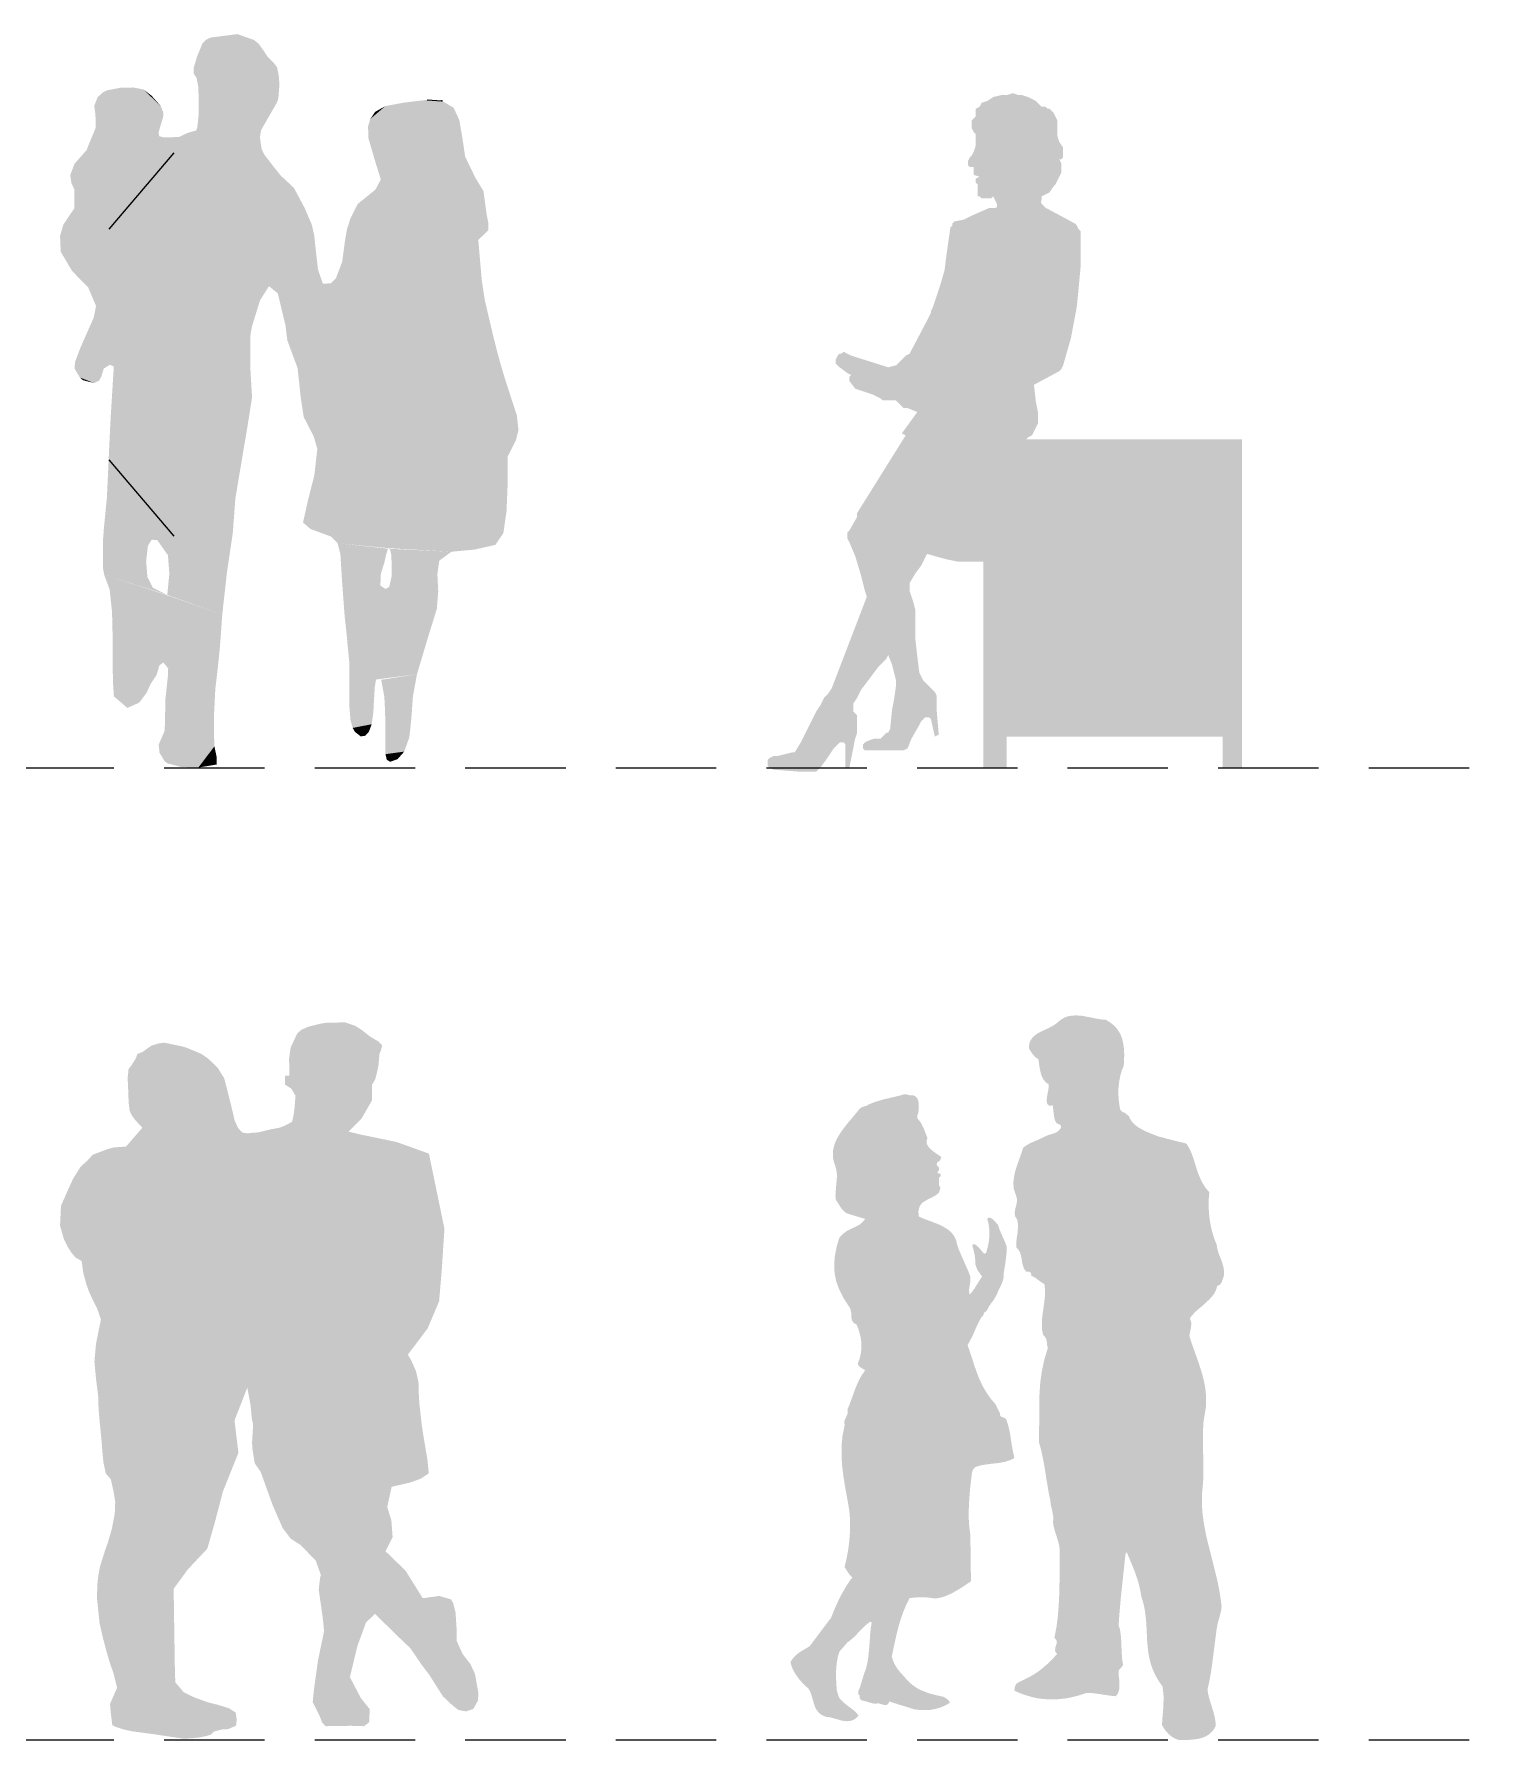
# Model space of a CAD drawing. Header units: millimetres. Extents: x 236 to 248.7, y 149.2 to 166.6.
# Drawn here: x 245.007 to 248.653, y 162.33 to 166.578 of the extents above; entities that cross this region are included whole.
import ezdxf

# ---------------------------------------------------------------- set-up
doc = ezdxf.new("R2010")
doc.units = ezdxf.units.MM
doc.linetypes.add('TRATTEGGIATA2', pattern=[0.375, 0.25, -0.125])
doc.layers.add('FIGURE_PERSONE', color=252, linetype='Continuous', lineweight=0)

# ---------------------------------------------------------------- blocks, each defined once
blk = doc.blocks.new('pers_2')
at = {"layer": 'FIGURE_PERSONE', "linetype": 'Continuous'}
for points in [[(0.0567, 1.7967), (0.0705, 1.7772), (-0.0969, 1.7641), (-0.0833, 1.7973)], [(-0.0639, 1.8119), (-0.0751, 1.8058), (-0.0833, 1.7973), (0.0567, 1.7967), (0.0452, 1.8059), (0.0039, 1.8206)], [(-0.0969, 1.7641), (-0.1055, 1.7351), (0.0781, 1.7654), (0.0705, 1.7772)], [(0.0781, 1.7654), (0.0966, 1.7463), (-0.1055, 1.7223), (-0.1055, 1.7351)], [(-0.1055, 1.7223), (-0.0981, 1.7121), (0.1029, 1.7371), (0.0966, 1.7463)], [(0.1029, 1.7371), (0.1076, 1.7119), (-0.0939, 1.6909), (-0.0981, 1.7121)], [(-0.0939, 1.6909), (-0.0926, 1.6623), (0.1081, 1.691), (0.1076, 1.7119)], [(-0.191, 1.5812), (-0.1925, 1.5734), (-0.3527, 1.6424), (-0.3443, 1.6636)], [(-0.3296, 1.6767), (-0.3443, 1.6636), (-0.191, 1.5812), (-0.1813, 1.6141)], [(-0.1803, 1.6238), (-0.1813, 1.6141), (-0.3296, 1.6767), (-0.3189, 1.6811)], [(-0.287, 1.6871), (-0.3189, 1.6811), (-0.1803, 1.6238), (-0.187, 1.6413)], [(-0.2301, 1.6828), (-0.2556, 1.6877), (-0.287, 1.6871), (-0.187, 1.6413)], [(-0.187, 1.6413), (-0.2101, 1.6673), (-0.2301, 1.6828)], [(-0.0929, 1.6184), (-0.096, 1.5884), (0.103, 1.6516), (0.1059, 1.6619)], [(0.1081, 1.691), (0.1059, 1.6619), (-0.0929, 1.6184), (-0.0926, 1.6623)], [(0.4183, 1.65), (0.3721, 1.6413), (0.5131, 1.6542), (0.4761, 1.6569)], [(-0.3527, 1.6424), (-0.3498, 1.6195), (-0.3488, 1.5882), (-0.367, 1.5444), (0.0701, 1.5215), (-0.1802, 1.5635), (-0.1908, 1.5664), (-0.1925, 1.5734)], [(0.103, 1.6516), (0.0629, 1.5818), (-0.0989, 1.5807), (-0.096, 1.5884)], [(0.3345, 1.609), (0.3292, 1.5908), (0.5564, 1.6068), (0.5421, 1.6374)], [(0.5131, 1.6542), (0.5421, 1.6374), (0.3345, 1.609), (0.3721, 1.6413)], [(0.3345, 1.609), (0.3466, 1.6269), (0.3721, 1.6413)], [(0.0598, 1.5638), (0.0639, 1.5354), (-0.1421, 1.5642), (-0.1201, 1.5746)], [(-0.0989, 1.5807), (-0.1201, 1.5746), (0.0598, 1.5638), (0.0629, 1.5818)], [(0.5564, 1.6068), (0.5643, 1.5605), (0.33, 1.5612), (0.3292, 1.5908)], [(-0.3713, 1.5324), (-0.402, 1.4974), (0.111, 1.469), (0.0945, 1.4898)], [(0.0701, 1.5215), (0.0945, 1.4898), (-0.3713, 1.5324), (-0.367, 1.5444)], [(-0.1421, 1.5642), (-0.1802, 1.5635), (0.0701, 1.5215), (0.0639, 1.5354)], [(0.33, 1.5612), (0.348, 1.5001), (0.5711, 1.515), (0.5643, 1.5605)], [(0.111, 1.469), (0.1444, 1.4378), (-0.4126, 1.4691), (-0.402, 1.4974)], [(0.5711, 1.515), (0.597, 1.4618), (0.361, 1.4588), (0.348, 1.5001)], [(-0.4126, 1.4691), (-0.4095, 1.4494), (0.1711, 1.3878), (0.1444, 1.4378)], [(-0.4064, 1.4427), (0.1711, 1.3878), (-0.4095, 1.4494)], [(0.361, 1.4588), (0.3474, 1.4332), (0.6166, 1.4297), (0.597, 1.4618)], [(0.1711, 1.3878), (0.1889, 1.3465), (-0.4025, 1.434), (-0.4064, 1.4427)], [(0.1889, 1.3465), (0.1949, 1.3205), (-0.4025, 1.3866), (-0.4025, 1.434)], [(0.6166, 1.4297), (0.6239, 1.3753), (0.3032, 1.3975), (0.3474, 1.4332)], [(-0.4025, 1.3866), (-0.4297, 1.3462), (0.2043, 1.235), (0.1949, 1.3205)], [(0.6288, 1.3487), (0.6285, 1.3318), (0.2766, 1.3345), (0.2852, 1.3611)], [(0.3032, 1.3975), (0.2852, 1.3611), (0.6288, 1.3487), (0.6239, 1.3753)], [(0.2043, 1.235), (0.2165, 1.1991), (-0.4379, 1.3178), (-0.4297, 1.3462)], [(-0.4379, 1.3178), (-0.4362, 1.2786), (-0.4075, 1.2301), (0.0823, 1.1927), (0.2165, 1.1991)], [(0.2766, 1.3345), (0.2721, 1.3083), (0.6036, 1.3081), (0.6285, 1.3318)], [(0.6036, 1.3081), (0.6125, 1.2063), (0.2646, 1.2535), (0.2721, 1.3083)], [(0.2646, 1.2535), (0.2493, 1.2129), (0.6199, 1.1581), (0.6125, 1.2063)], [(-0.4075, 1.2301), (-0.3681, 1.1904), (0.0601, 1.1577), (0.0823, 1.1927)], [(0.0601, 1.1577), (0.0401, 1.093), (-0.3483, 1.1435), (-0.3681, 1.1904)], [(0.6515, 1.0269), (0.2165, 1.1991), (0.0823, 1.1927), (0.1043, 1.1752)], [(0.236, 1.1999), (0.2165, 1.1991), (0.6515, 1.0269), (0.6422, 1.0632)], [(0.6199, 1.1581), (0.6422, 1.0632), (0.236, 1.1999), (0.2493, 1.2129)], [(0.1043, 1.1752), (0.6515, 1.0269), (0.6582, 1.0023), (0.1281, 1.0572), (0.1235, 1.0951)], [(-0.3541, 1.1144), (-0.3876, 1.0387), (-0.3291, 0.9876), (-0.3117, 0.9985)], [(-0.3483, 1.1435), (-0.3541, 1.1144), (0.0368, 1.0755), (0.0401, 1.093)], [(0.0356, 1.06), (0.0368, 1.0755), (-0.3541, 1.1144), (-0.3117, 0.9985)], [(-0.3291, 0.9876), (-0.3353, 0.9675), (-0.4008, 1.0034), (-0.3876, 1.0387)], [(0.0358, 0.9916), (0.0356, 1.06), (-0.3153, 0.998), (-0.304, 0.9927)], [(0.1279, 1.0583), (0.1437, 1.0157), (0.67, 0.9624), (0.6582, 1.0023)], [(-0.4008, 1.0034), (-0.4017, 0.9874), (-0.3405, 0.9575), (-0.3353, 0.9675)], [(-0.3405, 0.9575), (-0.3533, 0.9517), (-0.3886, 0.9655), (-0.4017, 0.9874)], [(-0.3061, 0.96), (-0.304, 0.9927), (0.0358, 0.9916), (0.0403, 0.916)], [(0.67, 0.9624), (0.681, 0.9287), (0.1537, 0.9888), (0.1437, 1.0157)], [(0.1537, 0.9888), (0.1613, 0.9172), (0.6996, 0.8714), (0.681, 0.9287)], [(-0.3886, 0.9655), (-0.381, 0.9588), (-0.3533, 0.9517)], [(0.0293, 0.8462), (0.0403, 0.916), (-0.3061, 0.96), (-0.3127, 0.8508)], [(0.6996, 0.8714), (0.7038, 0.8349), (0.1689, 0.8671), (0.1613, 0.9172)], [(-0.3212, 0.6665), (-0.3127, 0.8508), (0.0293, 0.8462), (-0.0012, 0.6651)], [(0.1689, 0.8671), (0.1939, 0.8186), (0.6973, 0.8091), (0.7038, 0.8349)], [(0.6973, 0.8091), (0.6766, 0.7676), (0.2027, 0.7877), (0.1939, 0.8186)], [(0.2027, 0.7877), (0.1955, 0.7224), (0.6766, 0.6951), (0.6766, 0.7676)], [(0.6766, 0.6951), (0.674, 0.6331), (0.1796, 0.6602), (0.1955, 0.7224)], [(-0.3286, 0.5915), (-0.3212, 0.6665), (-0.219, 0.5468), (-0.2235, 0.5081)], [(-0.1957, 0.5604), (-0.0012, 0.6651), (-0.3212, 0.6665), (-0.2097, 0.5615)], [(-0.219, 0.5468), (-0.3212, 0.6665), (-0.2097, 0.5615)], [(-0.1692, 0.5228), (-0.1957, 0.5604), (-0.0012, 0.6651), (-0.0078, 0.5775)], [(0.1796, 0.6602), (0.1672, 0.6043), (0.6661, 0.5778), (0.674, 0.6331)], [(0.6661, 0.5778), (0.6462, 0.5487), (0.1859, 0.5881), (0.1672, 0.6043)], [(-0.3309, 0.4911), (-0.3308, 0.5624), (-0.2203, 0.4684), (-0.2063, 0.4414)], [(-0.2203, 0.4684), (-0.2235, 0.5081), (-0.3286, 0.5915), (-0.3308, 0.5624)], [(-0.0223, 0.4798), (-0.0078, 0.5775), (-0.1692, 0.5228), (-0.1657, 0.4768)], [(0.1859, 0.5881), (0.2375, 0.5692), (0.5948, 0.5369), (0.6462, 0.5487)], [(0.5948, 0.5369), (0.5368, 0.5316), (0.2533, 0.5526), (0.2375, 0.5692)], [(0.3816, 0.5403), (0.5368, 0.5316), (0.2533, 0.5526)], [(0.2603, 0.5251), (0.2533, 0.5526), (0.3788, 0.5392), (0.374, 0.5239)], [(0.2603, 0.5251), (0.2639, 0.4664), (0.3696, 0.5038), (0.374, 0.5239)], [(0.5368, 0.5316), (0.5065, 0.5092), (0.3866, 0.5268), (0.3831, 0.5389)], [(0.3866, 0.5268), (0.3877, 0.5072), (0.5018, 0.4761), (0.5065, 0.5092)], [(-0.1709, 0.4241), (-0.2063, 0.4414), (-0.3309, 0.4911), (-0.3283, 0.4749)], [(-0.3144, 0.4376), (-0.3283, 0.4749), (-0.1741, 0.4242), (-0.034, 0.3748)], [(-0.1709, 0.4241), (-0.034, 0.3748), (-0.0223, 0.4798), (-0.1657, 0.4768)], [(0.3696, 0.5038), (0.3611, 0.4772), (0.2674, 0.4173), (0.2639, 0.4664)], [(0.2674, 0.4173), (0.2708, 0.3722), (0.3598, 0.4473), (0.3611, 0.4772)], [(0.5039, 0.4327), (0.5005, 0.3893), (0.3819, 0.4437), (0.3878, 0.4706)], [(0.3877, 0.5072), (0.3878, 0.4706), (0.5039, 0.4327), (0.5018, 0.4761)], [(-0.1806, 0.2558), (-0.3084, 0.3815), (-0.3144, 0.4376), (-0.034, 0.3748), (-0.0378, 0.3201)], [(0.3598, 0.4473), (0.3725, 0.4388), (0.2749, 0.3352), (0.2708, 0.3722)], [(0.2749, 0.3352), (0.2827, 0.253), (0.3725, 0.4388)], [(0.3725, 0.4388), (0.4792, 0.321), (0.451, 0.2266), (0.2826, 0.2046), (0.2827, 0.253)], [(0.3819, 0.4437), (0.3725, 0.4388), (0.4792, 0.321), (0.5005, 0.3893)], [(-0.1806, 0.2558), (-0.3084, 0.3815), (-0.3069, 0.3162), (-0.1978, 0.2241), (-0.1903, 0.2487)], [(-0.2119, 0.2032), (-0.1978, 0.2241), (-0.3069, 0.3162), (-0.3067, 0.2546)], [(-0.1686, 0.2411), (-0.0378, 0.3201), (-0.1806, 0.2558)], [(-0.1693, 0.2227), (-0.1686, 0.2411), (-0.0378, 0.3201), (-0.0409, 0.2823)], [(-0.1772, 0.0863), (-0.1753, 0.1661), (-0.1693, 0.2227), (-0.0409, 0.2823), (-0.0463, 0.2314)], [(-0.3063, 0.209), (-0.3067, 0.2546), (-0.2119, 0.2032), (-0.2225, 0.1801)], [(-0.0512, 0.1906), (-0.0463, 0.2314), (-0.1772, 0.0863), (-0.1922, 0.0512)], [(0.3496, 0.2164), (0.3459, 0.1949), (0.2825, 0.1668), (0.2826, 0.2046)], [(0.3617, 0.2126), (0.3697, 0.1709), (0.3717, 0.1299), (0.4369, 0.1151), (0.4409, 0.1717), (0.451, 0.2266)], [(-0.2407, 0.1558), (-0.2225, 0.1801), (-0.3063, 0.209), (-0.3038, 0.1715)], [(-0.2703, 0.1426), (-0.2407, 0.1558), (-0.3038, 0.1715)], [(-0.1903, 0.031), (-0.1922, 0.0512), (-0.0512, 0.1906), (-0.0544, 0.1253)], [(0.2825, 0.1668), (0.2829, 0.1439), (0.3443, 0.1684), (0.3459, 0.1949)], [(0.3448, 0.1796), (0.3424, 0.1325), (0.2853, 0.113), (0.2829, 0.1439)], [(0.2853, 0.113), (0.2908, 0.0928), (0.3383, 0.102), (0.3424, 0.1325)], [(0.4369, 0.1151), (0.4319, 0.0692), (0.3722, 0.0744), (0.3717, 0.1299)], [(-0.0544, 0.0737), (-0.0544, 0.1253), (-0.1903, 0.031), (-0.1773, 0.0098)], [(0.3383, 0.102), (0.331, 0.083), (0.2968, 0.0825), (0.2908, 0.0928)], [(-0.1773, 0.0098), (-0.0544, 0.0737), (-0.1706, 0.0047)], [(-0.1362, -0.0045), (-0.0544, 0.0737), (-0.1706, 0.0047)], [(-0.0534, 0.047), (-0.0544, 0.0737), (-0.1362, -0.0045), (-0.0934, -0.0058)], [(-0.0475, 0.0017), (-0.0934, -0.0058), (-0.0534, 0.047), (-0.0475, 0.0179)], [(0.2968, 0.0825), (0.311, 0.0717), (0.3223, 0.0733), (0.331, 0.083)], [(0.3722, 0.0744), (0.3725, 0.0274), (0.4192, 0.0338), (0.4319, 0.0692)], [(0.4192, 0.0338), (0.4027, 0.0151), (0.3758, 0.0136), (0.3725, 0.0274)], [(0.3758, 0.0136), (0.3841, 0.0084), (0.4027, 0.0151)]]:
    blk.add_hatch(color=252, dxfattribs=at).paths.add_polyline_path(points)
at = {"layer": 'FIGURE_PERSONE', "color": 252, "linetype": 'Continuous'}
for points in [[(0.4761, 1.6569), (0.5131, 1.6542)], [(-0.3155, 1.3345), (-0.1534, 1.5248)], [(-0.1534, 0.57), (-0.3155, 0.7604)]]:
    blk.add_lwpolyline(points, dxfattribs=at)
blk.add_point((0.5131, 1.6542), dxfattribs=at)

msp = doc.modelspace()

# ---------------------------------------------------------------- hatches: boundary and pattern name
at = {"layer": 'FIGURE_PERSONE', "linetype": 'Continuous'}
for points in [[(247.6088, 165.947), (247.6137, 166.0002), (247.6137, 166.0583), (247.6137, 166.0874), (247.6088, 166.0922), (247.604, 166.1019), (247.5991, 166.1067), (247.5362, 166.1406), (247.5265, 166.1454), (247.5169, 166.1551), (247.5147, 166.1583), (247.5169, 166.1696), (247.5169, 166.1725), (247.5169, 166.1745), (247.5265, 166.1793), (247.5362, 166.1842), (247.5459, 166.1987), (247.5507, 166.2035), (247.5556, 166.2132), (247.5604, 166.2229), (247.5653, 166.2326), (247.5653, 166.2423), (247.5653, 166.2568), (247.5604, 166.2665), (247.5653, 166.2665), (247.5701, 166.2713), (247.5701, 166.281), (247.5701, 166.2858), (247.5701, 166.2955), (247.5604, 166.31), (247.5556, 166.3246), (247.5556, 166.3391), (247.5556, 166.3633), (247.5507, 166.373), (247.5459, 166.3827), (247.5411, 166.3875), (247.5362, 166.3923), (247.5314, 166.3923), (247.5265, 166.3972), (247.5169, 166.3972), (247.5023, 166.4117), (247.4926, 166.4165), (247.483, 166.4214), (247.4684, 166.4262), (247.4588, 166.4262), (247.4442, 166.4311), (247.4297, 166.4262), (247.4152, 166.4262), (247.3958, 166.4214), (247.3813, 166.4117), (247.3668, 166.4069), (247.3619, 166.3972), (247.3523, 166.3923), (247.3523, 166.3827), (247.3523, 166.373), (247.3474, 166.3681), (247.3426, 166.3633), (247.3426, 166.3536), (247.3426, 166.3439), (247.3474, 166.3342), (247.3523, 166.3294), (247.3523, 166.3197), (247.3523, 166.31), (247.3523, 166.3004), (247.3474, 166.2858), (247.3426, 166.2762), (247.3377, 166.2713), (247.3329, 166.2616), (247.3329, 166.2568), (247.3329, 166.2519), (247.3377, 166.2471), (247.3474, 166.2471), (247.3474, 166.2374), (247.3474, 166.2326), (247.3474, 166.2277), (247.3619, 166.2229), (247.3523, 166.2181), (247.3523, 166.2132), (247.3523, 166.2084), (247.3571, 166.2035), (247.3571, 166.1939), (247.3571, 166.1842), (247.3571, 166.1745), (247.3619, 166.1745), (247.3668, 166.1696), (247.3765, 166.1696), (247.391, 166.1696), (247.3958, 166.1745), (247.4055, 166.1551), (247.4055, 166.1471), (247.4007, 166.1454), (247.3861, 166.1454), (247.3426, 166.1261), (247.3232, 166.1164), (247.299, 166.1116), (247.2942, 166.1067), (247.2942, 166.1019), (247.2893, 166.097), (247.2796, 166.0293), (247.2748, 165.9905), (247.2651, 165.9566), (247.2554, 165.9276), (247.2458, 165.8986), (247.2409, 165.8889), (247.2409, 165.884), (247.2361, 165.8743), (247.1877, 165.7824), (247.178, 165.7775), (247.1538, 165.7533), (247.1344, 165.7485), (247.0424, 165.7775), (247.0328, 165.7824), (247.0231, 165.7872), (247.0182, 165.7824), (247.0134, 165.7824), (247.0085, 165.7775), (247.0037, 165.7678), (247.0037, 165.763), (247.0037, 165.7582), (247.0134, 165.7485), (247.0328, 165.734), (247.0424, 165.7291), (247.0376, 165.7243), (247.0376, 165.7146), (247.0521, 165.6952), (247.0957, 165.6807), (247.1054, 165.6759), (247.1151, 165.671), (247.1199, 165.6662), (247.1538, 165.6662), (247.1731, 165.6468), (247.1828, 165.6468), (247.207, 165.6371), (247.1683, 165.5839), (247.178, 165.5791), (247.057, 165.3854), (247.057, 165.3757), (247.0376, 165.3418), (247.0328, 165.337), (247.0328, 165.3273), (247.0328, 165.3225), (247.0376, 165.3128), (247.0521, 165.2789), (247.0666, 165.2305), (247.0763, 165.1918), (247.0812, 165.1772), (246.994, 164.9497), (246.9843, 164.9352), (246.9747, 164.9255), (246.965, 164.9062), (246.9553, 164.8916), (246.9456, 164.8723), (246.9359, 164.8529), (246.9166, 164.8142), (246.902, 164.79), (246.8972, 164.79), (246.8585, 164.7803), (246.8488, 164.7803), (246.8391, 164.7754), (246.8343, 164.7706), (246.8343, 164.7609), (246.8343, 164.7561), (246.8391, 164.7512), (246.8488, 164.7464), (246.9117, 164.7416), (246.9311, 164.7416), (246.9505, 164.7416), (246.9553, 164.7416), (246.9601, 164.7464), (246.965, 164.7512), (246.9795, 164.7706), (246.9892, 164.7851), (246.9989, 164.7997), (247.0085, 164.8093), (247.0134, 164.8142), (247.0231, 164.8142), (247.0279, 164.8093), (247.0279, 164.7997), (247.0279, 164.7512), (247.0376, 164.7512), (247.0521, 164.8239), (247.057, 164.8384), (247.057, 164.8529), (247.057, 164.8674), (247.057, 164.8819), (247.0473, 164.8916), (247.0473, 164.9013), (247.0473, 164.911), (247.057, 164.9255), (247.0666, 164.9449), (247.0957, 164.9836), (247.1102, 165.003), (247.1247, 165.0175), (247.1296, 165.0223), (247.1344, 165.032), (247.1441, 165.0078), (247.1489, 164.9885), (247.1538, 164.9691), (247.1538, 164.9546), (247.1489, 164.9207), (247.1441, 164.8965), (247.1393, 164.8481), (247.1344, 164.8384), (247.1296, 164.8384), (247.1151, 164.8239), (247.1005, 164.8239), (247.086, 164.819), (247.0763, 164.8142), (247.0715, 164.8093), (247.0715, 164.7997), (247.0763, 164.7948), (247.0812, 164.7948), (247.1635, 164.7948), (247.1731, 164.7948), (247.1828, 164.7997), (247.1925, 164.8239), (247.2119, 164.8577), (247.2167, 164.8674), (247.2264, 164.8771), (247.2361, 164.8771), (247.2409, 164.8723), (247.2506, 164.8287), (247.2603, 164.8335), (247.2554, 164.8916), (247.2554, 164.9158), (247.2554, 164.9304), (247.2506, 164.94), (247.2458, 164.9449), (247.2409, 164.9497), (247.2216, 164.9691), (247.2119, 164.9885), (247.207, 165.0272), (247.2022, 165.0707), (247.2022, 165.0998), (247.2022, 165.124), (247.2022, 165.1434), (247.1973, 165.1627), (247.1925, 165.1772), (247.1877, 165.1918), (247.1877, 165.2111), (247.2022, 165.2353), (247.2167, 165.2547), (247.2312, 165.2838), (247.2651, 165.2741), (247.2845, 165.2692), (247.3087, 165.2644), (247.3329, 165.2644), (247.3716, 165.2644), (247.3716, 164.7512), (247.4297, 164.7512), (247.4297, 164.8287), (247.9671, 164.8287), (247.9671, 164.7512), (248.0155, 164.7512), (248.0155, 165.5694), (247.4781, 165.5694), (247.483, 165.5742), (247.4926, 165.5791), (247.4975, 165.5887), (247.5023, 165.5984), (247.5072, 165.6081), (247.5072, 165.6178), (247.5072, 165.6371), (247.5023, 165.6613), (247.4975, 165.7049), (247.5604, 165.7388), (247.5653, 165.7436), (247.5701, 165.7533), (247.5895, 165.8211), (247.604, 165.8986)], [(245.8447, 164.0813), (245.8258, 164.0964), (245.8073, 164.1084), (245.7821, 164.1171), (245.7357, 164.1163), (245.7207, 164.1138), (245.6897, 164.1061), (245.6727, 164.0985), (245.6624, 164.089), (245.6462, 164.0542), (245.6424, 164.0264), (245.6428, 164.0058), (245.6428, 163.9954), (245.6428, 163.9842), (245.6325, 163.9842), (245.6325, 163.9619), (245.6473, 163.9525), (245.6492, 163.9501), (245.6585, 163.9342), (245.6573, 163.9219), (245.6556, 163.9003), (245.6522, 163.8797), (245.6501, 163.87), (245.6407, 163.8645), (245.6301, 163.8592), (245.618, 163.8547), (245.5945, 163.8503), (245.5659, 163.8431), (245.5602, 163.8428), (245.5492, 163.842), (245.5396, 163.8407), (245.5261, 163.8426), (245.5152, 163.8543), (245.5067, 163.8732), (245.5031, 163.8891), (245.4955, 163.9202), (245.4902, 163.9419), (245.4807, 163.9781), (245.4646, 164.0039), (245.4417, 164.0262), (245.4241, 164.0385), (245.3876, 164.0538), (245.3787, 164.0567), (245.3321, 164.0665), (245.3168, 164.0646), (245.2984, 164.0586), (245.2789, 164.0444), (245.2643, 164.0379), (245.2613, 164.0287), (245.2501, 164.0105), (245.2426, 164.0006), (245.2403, 163.9783), (245.2414, 163.958), (245.2428, 163.9185), (245.2448, 163.9007), (245.2465, 163.8941), (245.2513, 163.8844), (245.2583, 163.8751), (245.2662, 163.8662), (245.277, 163.8547), (245.2363, 163.8079), (245.2058, 163.8056), (245.1903, 163.8015), (245.1532, 163.7875), (245.1411, 163.7738), (245.1233, 163.7578), (245.1051, 163.7288), (245.0976, 163.7129), (245.0851, 163.6847), (245.0743, 163.6605), (245.072, 163.611), (245.0809, 163.5792), (245.0907, 163.5586), (245.0996, 163.5448), (245.1099, 163.5319), (245.1256, 163.523), (245.1301, 163.4921), (245.1381, 163.4632), (245.1445, 163.4454), (245.1553, 163.4225), (245.1642, 163.4051), (245.1738, 163.3772), (245.1672, 163.3454), (245.1614, 163.3155), (245.1576, 163.272), (245.1621, 163.2248), (245.1668, 163.1889), (245.168, 163.1537), (245.1716, 163.113), (245.1759, 163.0696), (245.1774, 163.0477), (245.1801, 163.0213), (245.186, 162.9937), (245.1986, 162.9789), (245.2055, 162.9477), (245.2094, 162.9233), (245.2083, 162.8947), (245.2009, 162.8553), (245.1913, 162.8224), (245.1846, 162.8038), (245.1716, 162.7626), (245.1678, 162.7421), (245.1653, 162.7222), (245.1638, 162.6851), (245.1704, 162.621), (245.1793, 162.582), (245.1877, 162.5511), (245.1949, 162.5255), (245.2051, 162.496), (245.214, 162.46), (245.1964, 162.4199), (245.1985, 162.3959), (245.2022, 162.3667), (245.2102, 162.3629), (245.2272, 162.3571), (245.2503, 162.3518), (245.3045, 162.3446), (245.338, 162.3395), (245.3789, 162.3334), (245.398, 162.334), (245.4177, 162.3362), (245.436, 162.3398), (245.4468, 162.3431), (245.4555, 162.351), (245.4737, 162.3561), (245.4904, 162.3571), (245.5104, 162.3656), (245.5119, 162.3815), (245.5095, 162.3983), (245.4926, 162.4091), (245.4633, 162.4182), (245.44, 162.4239), (245.4046, 162.4368), (245.3796, 162.4493), (245.3592, 162.4735), (245.3581, 162.4969), (245.3549, 162.7066), (245.3904, 162.755), (245.4388, 162.8066), (245.4581, 162.8743), (245.4775, 162.9485), (245.5162, 163.0452), (245.5065, 163.1259), (245.5383, 163.2074), (245.5464, 163.1643), (245.5494, 163.1317), (245.5528, 163.1151), (245.5502, 163.0704), (245.5509, 163.056), (245.5568, 163.0191), (245.5716, 162.9979), (245.5983, 162.9235), (245.6005, 162.917), (245.6265, 162.8576), (245.646, 162.8318), (245.6712, 162.8154), (245.7088, 162.7766), (245.7217, 162.7406), (245.7196, 162.7344), (245.7162, 162.7046), (245.7257, 162.6378), (245.7276, 162.6219), (245.7295, 162.6007), (245.7143, 162.5276), (245.7096, 162.4943), (245.7037, 162.4506), (245.7013, 162.4246), (245.7187, 162.3891), (245.7253, 162.3726), (245.7336, 162.3644), (245.7963, 162.3654), (245.8287, 162.3644), (245.8417, 162.3739), (245.8434, 162.4067), (245.8213, 162.4341), (245.7938, 162.4865), (245.8126, 162.5644), (245.8338, 162.6223), (245.8563, 162.6442), (245.9032, 162.5981), (245.9244, 162.5776), (245.9445, 162.5585), (245.9722, 162.5178), (245.9918, 162.4919), (246.0253, 162.439), (246.0479, 162.4175), (246.0638, 162.4048), (246.0827, 162.4012), (246.1011, 162.4072), (246.113, 162.4288), (246.1136, 162.4481), (246.1054, 162.4945), (246.0939, 162.5191), (246.0746, 162.5441), (246.0594, 162.5776), (246.0596, 162.6058), (246.057, 162.6475), (246.0511, 162.6709), (246.0456, 162.6802), (246.0163, 162.6887), (245.979, 162.6836), (245.975, 162.6834), (245.9325, 162.7517), (245.8825, 162.8001), (245.9002, 162.8356), (245.897, 162.8775), (245.8868, 162.9104), (245.8978, 162.9606), (245.9424, 162.9708), (245.9706, 162.9808), (245.9903, 162.9939), (245.9865, 163.0312), (245.9818, 163.0579), (245.9773, 163.085), (245.9731, 163.1126), (245.9668, 163.1677), (245.9652, 163.1949), (245.9646, 163.2216), (245.9581, 163.2496), (245.9458, 163.2769), (245.9381, 163.2896), (245.9874, 163.3549), (246.016, 163.4226), (246.0228, 163.5032), (246.0293, 163.6032), (245.9906, 163.7903), (245.9099, 163.8193), (245.8163, 163.8387), (245.7905, 163.8451), (245.8228, 163.8774), (245.8486, 163.9225), (245.8486, 163.9615), (245.8572, 163.9758), (245.8606, 163.99), (245.8639, 164.0037), (245.8654, 164.0135), (245.8673, 164.0387), (245.8711, 164.0474), (245.8743, 164.0603), (245.8731, 164.061), (245.8633, 164.0705)], [(247.517, 163.2481), (247.523, 163.2767), (247.5321, 163.3066), (247.5305, 163.311), (247.5299, 163.3154), (247.5296, 163.3195), (247.5293, 163.3233), (247.5283, 163.327), (247.5271, 163.3308), (247.5242, 163.3346), (247.5201, 163.3387), (247.5173, 163.3538), (247.517, 163.3698), (247.5183, 163.3865), (247.5208, 163.4035), (247.523, 163.4201), (247.5249, 163.4362), (247.5252, 163.4516), (247.5233, 163.4654), (247.5189, 163.4679), (247.5148, 163.4708), (247.5107, 163.4736), (247.5069, 163.4764), (247.5032, 163.4793), (247.4991, 163.4821), (247.4947, 163.4843), (247.4903, 163.4865), (247.4906, 163.4893), (247.4903, 163.4915), (247.4893, 163.4934), (247.4881, 163.495), (247.4862, 163.4959), (247.484, 163.4963), (247.4815, 163.4963), (247.4783, 163.4959), (247.4733, 163.5025), (247.4704, 163.5101), (247.4682, 163.5183), (247.467, 163.5271), (247.4654, 163.5356), (247.4629, 163.5437), (247.4591, 163.551), (247.4531, 163.5573), (247.4535, 163.5676), (247.4541, 163.5771), (247.4554, 163.5859), (247.4566, 163.5941), (247.4572, 163.6019), (247.4576, 163.6098), (247.4572, 163.618), (247.4554, 163.6268), (247.4506, 163.634), (247.4494, 163.6412), (247.45, 163.6485), (247.4516, 163.6557), (247.4538, 163.6636), (247.455, 163.6714), (247.4547, 163.6799), (247.4516, 163.6891), (247.4472, 163.7023), (247.4459, 163.7161), (247.4475, 163.7309), (247.4506, 163.746), (247.4554, 163.7611), (247.4607, 163.7762), (247.466, 163.791), (247.4704, 163.8048), (247.4752, 163.8086), (247.4802, 163.8117), (247.4849, 163.8146), (247.4899, 163.8171), (247.495, 163.8193), (247.5, 163.8215), (247.5054, 163.8237), (247.5104, 163.8262), (247.5236, 163.8322), (247.5293, 163.835), (247.5352, 163.8372), (247.5412, 163.8388), (247.5469, 163.8407), (247.5525, 163.8429), (247.5572, 163.846), (247.5617, 163.8501), (247.5651, 163.8561), (247.5639, 163.8592), (247.5632, 163.8614), (247.5626, 163.8624), (247.562, 163.8627), (247.5604, 163.8627), (247.5566, 163.8646), (247.5529, 163.8668), (247.5494, 163.8743), (247.5475, 163.8834), (247.5459, 163.8951), (247.5444, 163.9102), (247.5355, 163.9099), (247.5308, 163.9136), (247.529, 163.9205), (247.5296, 163.929), (247.5311, 163.9385), (247.533, 163.9479), (247.5343, 163.9564), (247.534, 163.9627), (247.5264, 163.9684), (247.5208, 163.9753), (247.5167, 163.9831), (247.5142, 163.9913), (247.5123, 164.0001), (247.5107, 164.0089), (247.5098, 164.0174), (247.5082, 164.0256), (247.5044, 164.0278), (247.501, 164.0306), (247.4975, 164.0341), (247.4943, 164.0379), (247.4915, 164.0416), (247.489, 164.0457), (247.4865, 164.0495), (247.4846, 164.053), (247.4852, 164.0605), (247.4868, 164.0674), (247.4896, 164.0731), (247.4931, 164.0784), (247.4975, 164.0828), (247.5022, 164.0866), (247.5076, 164.0904), (247.5135, 164.0935), (247.5195, 164.0964), (247.5258, 164.0992), (247.5321, 164.102), (247.5381, 164.1052), (247.544, 164.1083), (247.5497, 164.1118), (247.5551, 164.1159), (247.5598, 164.1203), (247.5664, 164.125), (247.573, 164.1288), (247.5799, 164.1316), (247.5868, 164.1332), (247.594, 164.1341), (247.6016, 164.1344), (247.6088, 164.1341), (247.6164, 164.1335), (247.6239, 164.1322), (247.6315, 164.1307), (247.639, 164.1294), (247.6466, 164.1278), (247.6541, 164.1262), (247.6617, 164.125), (247.6689, 164.124), (247.6761, 164.1237), (247.685, 164.1184), (247.6928, 164.1127), (247.6994, 164.1067), (247.7048, 164.1001), (247.7095, 164.0932), (247.7133, 164.0863), (247.7161, 164.0788), (247.7183, 164.0712), (247.7199, 164.0633), (247.7211, 164.0558), (247.7218, 164.0476), (247.7221, 164.0397), (247.7221, 164.0319), (247.7218, 164.0243), (247.7214, 164.0168), (247.7211, 164.0092), (247.7158, 163.9964), (247.712, 163.9828), (247.7095, 163.9687), (247.7079, 163.9545), (247.7076, 163.9404), (247.7082, 163.9268), (247.7098, 163.9139), (247.7117, 163.902), (247.7123, 163.9001), (247.7133, 163.8985), (247.7145, 163.897), (247.7158, 163.8957), (247.717, 163.8944), (247.7186, 163.8935), (247.7205, 163.8932), (247.7224, 163.8929), (247.734, 163.8834), (247.7362, 163.8781), (247.739, 163.8734), (247.7422, 163.869), (247.746, 163.8649), (247.7501, 163.8611), (247.7548, 163.8573), (247.7595, 163.8542), (247.7648, 163.8514), (247.7699, 163.8485), (247.7755, 163.8457), (247.7809, 163.8435), (247.7865, 163.8413), (247.7919, 163.8391), (247.7972, 163.8369), (247.8026, 163.835), (247.8076, 163.8331), (247.8117, 163.8318), (247.8161, 163.8309), (247.8205, 163.8296), (247.8249, 163.8284), (247.8293, 163.8271), (247.8337, 163.8262), (247.8384, 163.8249), (247.8428, 163.8237), (247.8473, 163.8227), (247.852, 163.8215), (247.8564, 163.8205), (247.8608, 163.8193), (247.8652, 163.8183), (247.8693, 163.8174), (247.8734, 163.8161), (247.8774, 163.8152), (247.8818, 163.8079), (247.8856, 163.8007), (247.8891, 163.7932), (247.8919, 163.7856), (247.8944, 163.7784), (247.8969, 163.7708), (247.8991, 163.7633), (247.9017, 163.7554), (247.9039, 163.7479), (247.9067, 163.7403), (247.9098, 163.7325), (247.9133, 163.7249), (247.9174, 163.717), (247.9221, 163.7092), (247.9278, 163.7016), (247.9341, 163.6938), (247.9328, 163.678), (247.9322, 163.662), (247.9331, 163.6453), (247.9347, 163.6284), (247.9375, 163.6117), (247.9413, 163.595), (247.9463, 163.5787), (247.9526, 163.5629), (247.9542, 163.5525), (247.9573, 163.5419), (247.9617, 163.5308), (247.9658, 163.5198), (247.9693, 163.5082), (247.9709, 163.4966), (247.9702, 163.4849), (247.9658, 163.473), (247.9654, 163.4708), (247.9627, 163.4667), (247.9591, 163.4631), (247.9558, 163.4617), (247.9536, 163.461), (247.9523, 163.455), (247.9501, 163.4491), (247.9473, 163.4434), (247.9438, 163.4381), (247.9394, 163.433), (247.9347, 163.4277), (247.9297, 163.423), (247.9246, 163.4179), (247.919, 163.4132), (247.9136, 163.4085), (247.908, 163.4041), (247.9029, 163.3994), (247.8979, 163.3947), (247.8935, 163.3899), (247.8894, 163.3852), (247.8859, 163.3805), (247.8891, 163.3695), (247.8888, 163.3585), (247.8866, 163.3475), (247.8844, 163.3368), (247.8878, 163.3255), (247.8916, 163.3141), (247.8957, 163.3028), (247.8998, 163.2912), (247.9039, 163.2795), (247.908, 163.2679), (247.9117, 163.2559), (247.9155, 163.2443), (247.9186, 163.2324), (247.9215, 163.2204), (247.9237, 163.2082), (247.9252, 163.1962), (247.9262, 163.1839), (247.9262, 163.1717), (247.9256, 163.1594), (247.9237, 163.1471), (247.9199, 163.1245), (247.9183, 163.1003), (247.9183, 163.0751), (247.9186, 163.0493), (247.9193, 163.0232), (247.9196, 162.9968), (247.9186, 162.9707), (247.9161, 162.9452), (247.9155, 162.9273), (247.9161, 162.9097), (247.9174, 162.8921), (247.9199, 162.8744), (247.9227, 162.8572), (247.9262, 162.8398), (247.9303, 162.8222), (247.9347, 162.8049), (247.9391, 162.7873), (247.9435, 162.77), (247.9479, 162.7524), (247.9523, 162.7348), (247.9561, 162.7172), (247.9595, 162.6996), (247.9624, 162.6813), (247.9646, 162.6634), (247.9642, 162.658), (247.9636, 162.6524), (247.962, 162.6461), (247.9605, 162.6401), (247.9586, 162.6335), (247.9567, 162.6272), (247.9551, 162.6209), (247.9539, 162.6146), (247.9517, 162.6018), (247.9498, 162.586), (247.9476, 162.5684), (247.9451, 162.5495), (247.9426, 162.53), (247.94, 162.5102), (247.9369, 162.491), (247.9334, 162.4728), (247.9297, 162.4561), (247.9309, 162.4464), (247.9334, 162.4354), (247.9369, 162.424), (247.9407, 162.4118), (247.9444, 162.3995), (247.9476, 162.3872), (247.9495, 162.3756), (247.9498, 162.3643), (247.9463, 162.358), (247.9426, 162.3526), (247.9378, 162.3479), (247.9331, 162.3438), (247.9278, 162.3404), (247.9221, 162.3375), (247.9161, 162.3353), (247.9102, 162.3338), (247.9035, 162.3325), (247.8973, 162.3316), (247.8906, 162.3309), (247.884, 162.3303), (247.8774, 162.3303), (247.8708, 162.3303), (247.8645, 162.3303), (247.8583, 162.3303), (247.8516, 162.3322), (247.8454, 162.3353), (247.8394, 162.3391), (247.834, 162.3438), (247.8287, 162.3492), (247.824, 162.3548), (247.8199, 162.3611), (247.8161, 162.3674), (247.818, 162.3923), (247.8199, 162.4162), (247.8202, 162.4398), (247.8177, 162.463), (247.8076, 162.4775), (247.7994, 162.492), (247.7931, 162.5061), (247.7881, 162.5203), (247.7847, 162.5344), (247.7821, 162.5483), (247.7806, 162.5624), (247.7793, 162.5763), (247.7787, 162.5901), (247.778, 162.6039), (247.7774, 162.6178), (247.7762, 162.6319), (247.7746, 162.6458), (247.7724, 162.6599), (247.7689, 162.6741), (247.7645, 162.6882), (247.7623, 162.7021), (247.7592, 162.7159), (247.7554, 162.7294), (247.7507, 162.743), (247.7457, 162.7565), (247.74, 162.77), (247.7343, 162.7839), (247.7287, 162.7974), (247.7265, 162.7955), (247.7255, 162.7927), (247.7252, 162.7895), (247.7246, 162.7867), (247.7224, 162.7656), (247.7202, 162.7449), (247.718, 162.7244), (247.7158, 162.7037), (247.7136, 162.6826), (247.7117, 162.6612), (247.7098, 162.6389), (247.7082, 162.6156), (247.7114, 162.6058), (247.7133, 162.5939), (247.7145, 162.5804), (247.7151, 162.5665), (247.7158, 162.5527), (247.7164, 162.5395), (247.7173, 162.5278), (247.7192, 162.5187), (247.7183, 162.5145), (247.7155, 162.5112), (247.7136, 162.509), (247.7117, 162.5071), (247.7098, 162.5049), (247.7085, 162.5027), (247.7082, 162.5002), (247.7085, 162.4926), (247.7092, 162.4847), (247.7101, 162.4766), (247.7104, 162.4684), (247.7101, 162.4602), (247.7089, 162.4527), (247.706, 162.4454), (247.7013, 162.4391), (247.6969, 162.4395), (247.6925, 162.4398), (247.6878, 162.4404), (247.6827, 162.441), (247.678, 162.4417), (247.673, 162.4426), (247.668, 162.4432), (247.6629, 162.4442), (247.6579, 162.4448), (247.6529, 162.4454), (247.6478, 162.4461), (247.6431, 162.4467), (247.6387, 162.447), (247.6343, 162.447), (247.6299, 162.447), (247.6261, 162.4467), (247.6161, 162.4432), (247.6057, 162.4401), (247.595, 162.4373), (247.5843, 162.435), (247.5733, 162.4332), (247.562, 162.4319), (247.551, 162.4313), (247.5396, 162.4313), (247.5283, 162.4316), (247.5167, 162.4325), (247.5054, 162.4341), (247.494, 162.4366), (247.4824, 162.4398), (247.4711, 162.4435), (247.4597, 162.4479), (247.4487, 162.4533), (247.4494, 162.4586), (247.4503, 162.464), (247.4525, 162.4687), (247.4563, 162.4722), (247.4849, 162.4866), (247.4893, 162.4888), (247.494, 162.4914), (247.4987, 162.4942), (247.5032, 162.4973), (247.5079, 162.5005), (247.5126, 162.5039), (247.5173, 162.5077), (247.5217, 162.5115), (247.5264, 162.5153), (247.5308, 162.5193), (247.5352, 162.5234), (247.5393, 162.5278), (247.5434, 162.5319), (247.5475, 162.536), (247.5513, 162.5404), (247.5551, 162.5445), (247.551, 162.5495), (247.55, 162.5549), (247.5506, 162.5599), (247.5522, 162.565), (247.5538, 162.5697), (247.5544, 162.5747), (247.5529, 162.5797), (247.5484, 162.5845), (247.5535, 162.6112), (247.5569, 162.6386), (247.5591, 162.6656), (247.5604, 162.6926), (247.561, 162.7197), (247.5613, 162.7461), (247.5613, 162.7719), (247.5617, 162.7968), (247.5613, 162.8065), (247.5598, 162.8163), (247.5572, 162.8263), (247.5541, 162.8361), (247.551, 162.8458), (247.5481, 162.8553), (247.5459, 162.8644), (247.545, 162.8729), (247.5456, 162.8804), (247.5453, 162.8876), (247.544, 162.8946), (247.5428, 162.9015), (247.5412, 162.9081), (247.5396, 162.9144), (247.5387, 162.9204), (247.5384, 162.926), (247.5346, 162.9436), (247.5315, 162.9619), (247.5283, 162.9804), (247.5255, 162.999), (247.5223, 163.0176), (247.5189, 163.0358), (247.5148, 163.0537), (247.5101, 163.0707), (247.5098, 163.0845), (247.5104, 163.1135), (247.5104, 163.1412), (247.5107, 163.1682), (247.5113, 163.1946), (247.5132, 163.2211)], [(247.3453, 163.0027), (247.3478, 163.0062), (247.3512, 163.0097), (247.3569, 163.0116), (247.3626, 163.0131), (247.3685, 163.0147), (247.3745, 163.0156), (247.3808, 163.0166), (247.3871, 163.0172), (247.3937, 163.0182), (247.4, 163.0188), (247.4063, 163.0194), (247.4129, 163.0204), (247.4192, 163.0216), (247.4255, 163.0229), (247.4314, 163.0248), (247.4374, 163.0267), (247.4431, 163.0292), (247.4487, 163.0323), (247.4459, 163.0446), (247.4434, 163.0572), (247.4415, 163.0694), (247.4396, 163.0817), (247.4377, 163.094), (247.4352, 163.1059), (247.4321, 163.1176), (247.428, 163.1289), (247.4258, 163.1308), (247.4233, 163.1323), (247.4204, 163.1333), (247.4179, 163.1342), (247.4157, 163.1352), (247.4138, 163.1371), (247.4129, 163.1396), (247.4129, 163.1433), (247.4009, 163.1672), (247.3934, 163.1757), (247.3868, 163.1842), (247.3808, 163.193), (247.3755, 163.2015), (247.3704, 163.2103), (247.366, 163.2191), (247.3619, 163.2279), (247.3582, 163.2371), (247.3547, 163.2462), (247.3515, 163.2553), (247.3484, 163.2644), (247.3453, 163.2742), (247.3421, 163.2836), (247.339, 163.2934), (247.3355, 163.3034), (247.332, 163.3135), (247.3368, 163.3217), (247.3412, 163.3302), (247.3456, 163.339), (247.3494, 163.3478), (247.3534, 163.3569), (247.3575, 163.3657), (247.3619, 163.3745), (247.3666, 163.3833), (247.3692, 163.3849), (247.3707, 163.3868), (247.3717, 163.389), (247.3723, 163.3912), (247.3733, 163.3931), (247.3742, 163.395), (247.3761, 163.3965), (247.3789, 163.3975), (247.3827, 163.4047), (247.3858, 163.4104), (247.3887, 163.4145), (247.3912, 163.4182), (247.394, 163.4217), (247.3968, 163.4258), (247.4, 163.4311), (247.4041, 163.438), (247.4088, 163.449), (247.4148, 163.4613), (247.4185, 163.4695), (247.4204, 163.4752), (247.4214, 163.4792), (247.4217, 163.4827), (247.4217, 163.4874), (247.4223, 163.494), (247.4239, 163.5038), (247.4258, 163.5145), (247.4273, 163.5261), (247.4286, 163.5381), (247.4296, 163.5491), (247.4292, 163.5601), (247.4277, 163.5645), (247.4251, 163.5705), (247.4223, 163.5771), (247.4189, 163.5843), (247.4157, 163.5918), (247.4126, 163.5991), (247.4101, 163.6057), (247.4085, 163.6117), (247.4, 163.622), (247.3987, 163.623), (247.3968, 163.6249), (247.3943, 163.6271), (247.3915, 163.629), (247.3887, 163.6305), (247.3858, 163.6308), (247.3833, 163.6302), (247.3811, 163.6274), (247.384, 163.6176), (247.3855, 163.6073), (247.3865, 163.5969), (247.3865, 163.5865), (247.3855, 163.5758), (247.384, 163.5651), (247.3814, 163.5544), (247.3784, 163.5433), (247.3761, 163.5422), (247.3748, 163.5415), (247.3739, 163.5406), (247.3707, 163.5437), (247.3679, 163.5472), (247.3651, 163.5506), (247.3619, 163.5541), (247.3588, 163.5572), (247.3556, 163.5604), (247.3519, 163.5632), (247.3478, 163.5657), (247.3464, 163.5639), (247.3443, 163.5629), (247.3437, 163.5617), (247.3459, 163.5538), (247.3478, 163.5459), (247.3497, 163.5384), (247.3509, 163.5321), (247.3512, 163.5157), (247.3522, 163.5126), (247.3534, 163.5088), (247.355, 163.505), (247.3563, 163.5009), (247.3682, 163.484), (247.3651, 163.4796), (247.3616, 163.4742), (247.3578, 163.4676), (247.3534, 163.461), (247.3494, 163.4544), (247.3449, 163.4484), (247.3409, 163.4431), (247.3368, 163.4396), (247.3355, 163.4503), (247.3371, 163.4607), (247.339, 163.4714), (247.3393, 163.4824), (247.3352, 163.494), (247.3302, 163.5057), (247.3251, 163.5173), (247.3198, 163.5293), (247.3148, 163.5409), (247.31, 163.5522), (247.3063, 163.5632), (247.3037, 163.5739), (247.3009, 163.5808), (247.2975, 163.5868), (247.293, 163.5922), (247.2883, 163.5972), (247.2827, 163.6016), (247.2767, 163.6054), (247.2704, 163.6091), (247.2638, 163.6123), (247.2569, 163.6154), (247.25, 163.6179), (247.243, 163.6208), (247.2358, 163.6233), (247.2292, 163.6258), (247.2226, 163.6283), (247.2163, 163.6312), (247.2103, 163.634), (247.2103, 163.6384), (247.21, 163.6422), (247.2094, 163.645), (247.21, 163.6478), (247.211, 163.6529), (247.2122, 163.6576), (247.2144, 163.6614), (247.2169, 163.6648), (247.2198, 163.668), (247.2232, 163.6705), (247.2267, 163.6727), (247.2308, 163.6749), (247.2349, 163.6771), (247.239, 163.679), (247.243, 163.6809), (247.2471, 163.6831), (247.2509, 163.6853), (247.2547, 163.6878), (247.2581, 163.6906), (247.2613, 163.6941), (247.2625, 163.6982), (247.2641, 163.7026), (247.2638, 163.707), (247.2607, 163.7114), (247.2607, 163.7302), (247.2644, 163.7328), (247.2651, 163.7365), (247.2651, 163.7387), (247.2641, 163.74), (247.2632, 163.7403), (247.2616, 163.7406), (247.2597, 163.7409), (247.2581, 163.7416), (247.2569, 163.7434), (247.2607, 163.7491), (247.2609, 163.7545), (247.2603, 163.7563), (247.2587, 163.758), (247.257, 163.7592), (247.2552, 163.7629), (247.2556, 163.7661), (247.2569, 163.7683), (247.2594, 163.7705), (247.2629, 163.7724), (247.2669, 163.7815), (247.261, 163.7859), (247.2537, 163.7909), (247.2465, 163.796), (247.2399, 163.8016), (247.2342, 163.8079), (247.2308, 163.8142), (247.2298, 163.8215), (247.2323, 163.829), (247.2298, 163.835), (247.2273, 163.8413), (247.2251, 163.8472), (247.2226, 163.8535), (247.2194, 163.8598), (247.2163, 163.8661), (247.2122, 163.8721), (247.2072, 163.8781), (247.2069, 163.8847), (247.2088, 163.8906), (247.2106, 163.8985), (247.2106, 163.9098), (247.2106, 163.9136), (247.21, 163.9177), (247.2091, 163.9221), (247.2075, 163.9262), (247.205, 163.9303), (247.2015, 163.9331), (247.1974, 163.9353), (247.1921, 163.9359), (247.1899, 163.9356), (247.1877, 163.9356), (247.1855, 163.9362), (247.1836, 163.9366), (247.1814, 163.9372), (247.1792, 163.9378), (247.177, 163.9381), (247.1745, 163.9381), (247.1694, 163.9366), (247.1641, 163.935), (247.1587, 163.9337), (247.1534, 163.9325), (247.1481, 163.9312), (247.1424, 163.93), (247.1367, 163.9284), (247.1308, 163.9271), (247.1251, 163.9259), (247.1191, 163.9243), (247.1131, 163.9224), (247.1069, 163.9205), (247.1006, 163.9186), (247.0943, 163.9161), (247.088, 163.9136), (247.0836, 163.9117), (247.0836, 163.9105), (247.0814, 163.9098), (247.0782, 163.9089), (247.0741, 163.9076), (247.0697, 163.9061), (247.0656, 163.9039), (247.0625, 163.9013), (247.0565, 163.8935), (247.0499, 163.8856), (247.0433, 163.8774), (247.0364, 163.8696), (247.0298, 163.8614), (247.0235, 163.8532), (247.0172, 163.8447), (247.0119, 163.8362), (247.0068, 163.8274), (247.0027, 163.8186), (246.9996, 163.8095), (246.9974, 163.8001), (246.9965, 163.7903), (246.9971, 163.7802), (246.999, 163.7699), (247.0027, 163.7592), (247.0053, 163.7497), (247.0065, 163.74), (247.0065, 163.7296), (247.0056, 163.7189), (247.0046, 163.7079), (247.0037, 163.6972), (247.0031, 163.6865), (247.0034, 163.6761), (247.0065, 163.6717), (247.0097, 163.667), (247.0128, 163.6617), (247.016, 163.6563), (247.0197, 163.6513), (247.0241, 163.6469), (247.0288, 163.6431), (247.0348, 163.6403), (247.077, 163.6277), (247.0738, 163.6233), (247.0704, 163.6195), (247.0666, 163.6161), (247.0628, 163.6132), (247.0587, 163.611), (247.0546, 163.6088), (247.0502, 163.6066), (247.0461, 163.6047), (247.0417, 163.6029), (247.0373, 163.6007), (247.0329, 163.5985), (247.0285, 163.5956), (247.0244, 163.5925), (247.02, 163.589), (247.016, 163.5846), (247.0122, 163.5796), (247.0056, 163.5563), (247.0015, 163.5343), (246.9999, 163.5132), (247.0009, 163.4928), (247.0049, 163.4723), (247.0125, 163.4516), (247.0232, 163.4305), (247.0377, 163.4082), (247.0405, 163.4025), (247.0421, 163.3962), (247.0424, 163.3899), (247.0427, 163.3836), (247.0433, 163.378), (247.0455, 163.3726), (247.0493, 163.3682), (247.0556, 163.3648), (247.0603, 163.3531), (247.0631, 163.3434), (247.0656, 163.3333), (247.0672, 163.3232), (247.0679, 163.3125), (247.0675, 163.3018), (247.066, 163.2908), (247.0631, 163.2792), (247.0587, 163.2676), (247.0597, 163.2647), (247.0612, 163.2622), (247.0631, 163.2597), (247.0656, 163.2578), (247.0685, 163.2559), (247.0713, 163.2544), (247.0741, 163.2525), (247.0773, 163.2509), (247.0688, 163.2389), (247.0622, 163.2273), (247.0565, 163.215), (247.0518, 163.2031), (247.0474, 163.1908), (247.043, 163.1786), (247.0383, 163.166), (247.0329, 163.1534), (247.0339, 163.1477), (247.0333, 163.143), (247.0314, 163.1383), (247.0295, 163.1342), (247.0273, 163.1298), (247.0257, 163.1251), (247.0251, 163.1198), (247.026, 163.1138), (247.0207, 163.0883), (247.0182, 163.0631), (247.0182, 163.0383), (247.0197, 163.0131), (247.0226, 162.9883), (247.0266, 162.9631), (247.0311, 162.938), (247.0358, 162.9122), (247.0383, 162.8945), (247.0395, 162.876), (247.0395, 162.8568), (247.0386, 162.8373), (247.0367, 162.8178), (247.0339, 162.7983), (247.0301, 162.7791), (247.0257, 162.7609), (247.0279, 162.7577), (247.0301, 162.7543), (247.0323, 162.7505), (247.0348, 162.747), (247.037, 162.7436), (247.0395, 162.7404), (247.0424, 162.7373), (247.0452, 162.7348), (247.0411, 162.7297), (247.0373, 162.7244), (247.0333, 162.7184), (247.0295, 162.7124), (247.0257, 162.7058), (247.0219, 162.6992), (247.0182, 162.6926), (247.0147, 162.6857), (247.0112, 162.6788), (247.0081, 162.6719), (247.0049, 162.6649), (247.0018, 162.6584), (246.9993, 162.6521), (246.9968, 162.6458), (246.9943, 162.6401), (246.9924, 162.6348), (246.9386, 162.5634), (246.9323, 162.5596), (246.926, 162.5558), (246.9194, 162.552), (246.9131, 162.548), (246.9068, 162.5432), (246.9011, 162.5379), (246.8958, 162.5316), (246.8911, 162.5244), (246.8933, 162.5152), (246.8968, 162.5058), (246.9018, 162.497), (246.9074, 162.4882), (246.914, 162.4797), (246.9213, 162.4718), (246.9288, 162.4643), (246.9361, 162.4577), (246.9411, 162.4482), (246.9446, 162.4379), (246.9474, 162.4275), (246.9505, 162.4171), (246.9543, 162.4077), (246.9603, 162.3992), (246.9685, 162.3923), (246.9804, 162.3875), (246.9858, 162.3869), (246.9911, 162.386), (246.9965, 162.3847), (247.0015, 162.3831), (247.0068, 162.3816), (247.0122, 162.3803), (247.0172, 162.3787), (247.0222, 162.3778), (247.0273, 162.3772), (247.0323, 162.3768), (247.0373, 162.3772), (247.0424, 162.3781), (247.0471, 162.38), (247.0518, 162.3825), (247.0565, 162.3863), (247.0609, 162.391), (247.055, 162.3976), (247.0487, 162.4036), (247.0417, 162.4092), (247.0348, 162.4143), (247.0282, 162.4196), (247.0219, 162.4247), (247.0163, 162.4303), (247.0115, 162.4363), (247.0065, 162.4536), (247.0056, 162.4655), (247.0049, 162.4775), (247.0043, 162.4894), (247.0046, 162.5011), (247.0053, 162.513), (247.0068, 162.525), (247.009, 162.5373), (247.0128, 162.5498), (247.0329, 162.5731), (247.037, 162.5759), (247.0408, 162.5791), (247.0446, 162.5822), (247.0483, 162.5854), (247.0518, 162.5888), (247.0553, 162.5923), (247.0584, 162.5958), (247.0619, 162.5992), (247.065, 162.6027), (247.0685, 162.6061), (247.0716, 162.6093), (247.0751, 162.6127), (247.0785, 162.6159), (247.082, 162.619), (247.0858, 162.6219), (247.0896, 162.6247), (247.0933, 162.6225), (247.0908, 162.6064), (247.0892, 162.5904), (247.0883, 162.5741), (247.087, 162.558), (247.0855, 162.5417), (247.0833, 162.5253), (247.0795, 162.5093), (247.0738, 162.4932), (247.0653, 162.4652), (247.0644, 162.4621), (247.0628, 162.4586), (247.0616, 162.4552), (247.0603, 162.4514), (247.0597, 162.4482), (247.0597, 162.4451), (247.0609, 162.4426), (247.0634, 162.441), (247.0631, 162.4382), (247.0634, 162.4357), (247.0638, 162.4335), (247.065, 162.4319), (247.0663, 162.4303), (247.0685, 162.4291), (247.071, 162.4281), (247.0739, 162.4275), (247.0745, 162.4306), (247.0741, 162.4275), (247.0785, 162.4262), (247.0826, 162.425), (247.0867, 162.4237), (247.0908, 162.4225), (247.0946, 162.4215), (247.0984, 162.4209), (247.1024, 162.4206), (247.1065, 162.4209), (247.1106, 162.4212), (247.115, 162.4199), (247.1191, 162.4187), (247.1235, 162.4174), (247.1276, 162.4168), (247.1314, 162.4177), (247.1348, 162.4206), (247.1377, 162.4262), (247.1408, 162.425), (247.1443, 162.4237), (247.1477, 162.4225), (247.1515, 162.4212), (247.1553, 162.4202), (247.1591, 162.419), (247.1628, 162.4177), (247.1669, 162.4165), (247.1707, 162.4155), (247.1748, 162.4143), (247.1786, 162.413), (247.1826, 162.4118), (247.1864, 162.4105), (247.1902, 162.4092), (247.194, 162.408), (247.1977, 162.4067), (247.204, 162.4058), (247.21, 162.4051), (247.216, 162.4048), (247.222, 162.4045), (247.2276, 162.4045), (247.2336, 162.4048), (247.2393, 162.4051), (247.2446, 162.4061), (247.2503, 162.407), (247.2556, 162.4083), (247.2613, 162.4099), (247.2666, 162.4118), (247.272, 162.414), (247.2773, 162.4165), (247.2824, 162.4193), (247.2877, 162.4225), (247.2874, 162.4243), (247.2864, 162.4262), (247.2852, 162.4281), (247.2833, 162.43), (247.2811, 162.4316), (247.2786, 162.4335), (247.2761, 162.4353), (247.2736, 162.4372), (247.2669, 162.4388), (247.26, 162.4404), (247.2534, 162.4416), (247.2468, 162.4435), (247.2402, 162.4451), (247.2336, 162.4473), (247.2273, 162.4495), (247.221, 162.452), (247.2144, 162.4548), (247.2084, 162.458), (247.2022, 162.4618), (247.1962, 162.4662), (247.1902, 162.4709), (247.1842, 162.4766), (247.1786, 162.4825), (247.1729, 162.4894), (247.1676, 162.4948), (247.1628, 162.5005), (247.1581, 162.5064), (247.154, 162.5127), (247.1503, 162.519), (247.1474, 162.5253), (247.1449, 162.5319), (247.1433, 162.5382), (247.1471, 162.5564), (247.1512, 162.575), (247.1553, 162.5936), (247.16, 162.6118), (247.1654, 162.6304), (247.1716, 162.6483), (247.1792, 162.6662), (247.188, 162.6835), (247.1915, 162.6838), (247.1949, 162.6841), (247.1984, 162.6848), (247.2018, 162.6848), (247.2056, 162.6851), (247.2094, 162.6854), (247.2128, 162.6854), (247.2166, 162.6854), (247.2207, 162.6854), (247.2245, 162.6854), (247.2286, 162.6851), (247.2327, 162.6848), (247.2368, 162.6845), (247.2412, 162.6838), (247.2456, 162.6832), (247.25, 162.6823), (247.2559, 162.6829), (247.2622, 162.6841), (247.2682, 162.6854), (247.2739, 162.6873), (247.2798, 162.6895), (247.2855, 162.692), (247.2915, 162.6945), (247.2971, 162.6977), (247.3025, 162.7008), (247.3081, 162.704), (247.3138, 162.7074), (247.3192, 162.7109), (247.3245, 162.7143), (247.3298, 162.7181), (247.3352, 162.7216), (247.3405, 162.7253), (247.339, 162.8408), (247.3365, 162.8593), (247.3352, 162.8779), (247.3349, 162.8968), (247.3355, 162.9163), (247.3368, 162.9358), (247.3383, 162.9553), (247.3405, 162.9754), (247.3431, 162.9955), (247.344, 162.999)]]:
    msp.add_hatch(color=252, dxfattribs=at).paths.add_polyline_path(points)

# ---------------------------------------------------------------- linework, layer by layer
at = {"layer": 'FIGURE_PERSONE', "color": 252, "linetype": 'TRATTEGGIATA2'}
for p, q in [((235.9562, 164.7512), (248.6528, 164.7512)), ((235.9562, 162.3303), (248.6528, 162.3303))]:
    msp.add_line(p, q, dxfattribs=at)

# ---------------------------------------------------------------- block references
at = {"layer": 'FIGURE_PERSONE', "color": 252, "linetype": 'Continuous'}
msp.add_blockref('pers_2', (245.5099, 164.7576), dxfattribs=at)

doc.saveas('drawing.dxf')
